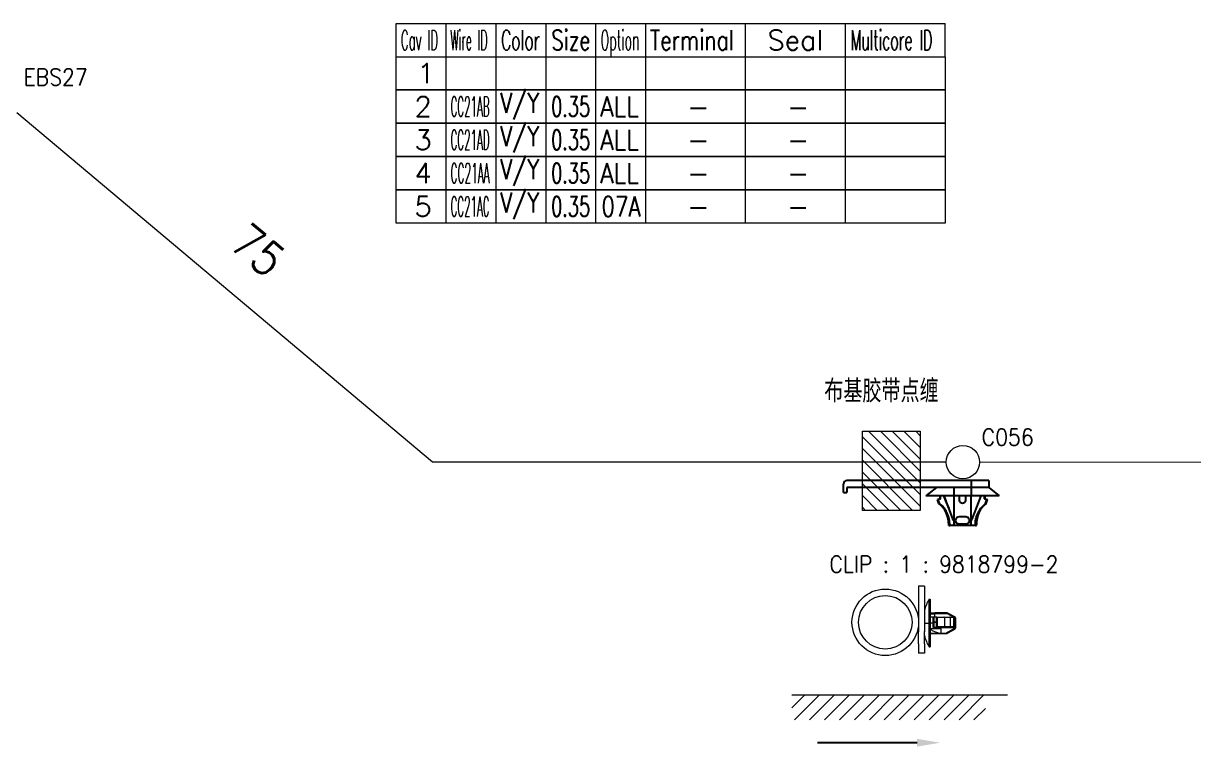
# Model space of a CAD drawing. Header units: inches. Extents: x 47316 to 59086, y 3141 to 11743.
# Drawn here: x 55044.3 to 55220.1, y 9634.2 to 9742.8 of the extents above; entities that cross this region are included whole.
import ezdxf

# ---------------------------------------------------------------- set-up
doc = ezdxf.new("R2010")
doc.units = ezdxf.units.IN
doc.header["$MEASUREMENT"] = 0
doc.styles.add('MtX_FangSong_GB2312', font='')
doc.styles.get("Standard").update_dxf_attribs({"font": ''})
doc.styles.get('MtX_FangSong_GB2312').set_extended_font_data('FangSong_GB2312')
doc.styles.get('Standard').set_extended_font_data('SimSun')
doc.linetypes.add('_VH_FELT_TAPE', pattern='A,0.4,-0.7,["FELT",Standard,S=0.3,R=0,X=-0.5,Y=-0.15],-0.7', length=1.8)

msp = doc.modelspace()

# ---------------------------------------------------------------- linework, layer by layer
at = {"color": 0, "linetype": 'Continuous', "lineweight": 15}
for p, q in [((55100.29, 9742.83), (55182.79, 9742.83)), ((55100.29, 9737.83), (55100.29, 9742.83)), ((55100.29, 9737.83), (55182.79, 9737.83))]:
    msp.add_line(p, q, dxfattribs=at)
at = {"color": 7, "linetype": 'Continuous', "lineweight": 15}
for p, q in [((55107.79, 9737.83), (55107.79, 9742.83)), ((55115.29, 9737.83), (55115.29, 9742.83)), ((55122.79, 9737.83), (55122.79, 9742.83)), ((55130.29, 9737.83), (55130.29, 9742.83)), ((55137.79, 9737.83), (55137.79, 9742.83)), ((55152.79, 9737.83), (55152.79, 9742.83)), ((55167.79, 9737.83), (55167.79, 9742.83)), ((55182.79, 9737.83), (55182.79, 9742.83))]:
    msp.add_line(p, q, dxfattribs=at)
at = {"color": 102, "linetype": 'Continuous', "lineweight": 15}
for p, q in [((55107.79, 9732.83), (55107.79, 9737.83)), ((55115.29, 9732.83), (55115.29, 9737.83)), ((55122.79, 9732.83), (55122.79, 9737.83)), ((55130.29, 9732.83), (55130.29, 9737.83)), ((55137.79, 9732.83), (55137.79, 9737.83)), ((55152.79, 9732.83), (55152.79, 9737.83)), ((55167.79, 9732.83), (55167.79, 9737.83)), ((55107.79, 9727.83), (55107.79, 9732.83)), ((55115.29, 9727.83), (55115.29, 9732.83)), ((55122.79, 9727.83), (55122.79, 9732.83)), ((55130.29, 9727.83), (55130.29, 9732.83)), ((55137.79, 9727.83), (55137.79, 9732.83)), ((55152.79, 9727.83), (55152.79, 9732.83)), ((55167.79, 9727.83), (55167.79, 9732.83)), ((55107.79, 9722.83), (55107.79, 9727.83)), ((55115.29, 9722.83), (55115.29, 9727.83)), ((55122.79, 9722.83), (55122.79, 9727.83)), ((55130.29, 9722.83), (55130.29, 9727.83)), ((55137.79, 9722.83), (55137.79, 9727.83)), ((55152.79, 9722.83), (55152.79, 9727.83)), ((55167.79, 9722.83), (55167.79, 9727.83)), ((55107.79, 9717.83), (55107.79, 9722.83)), ((55115.29, 9717.83), (55115.29, 9722.83)), ((55122.79, 9717.83), (55122.79, 9722.83)), ((55130.29, 9717.83), (55130.29, 9722.83)), ((55137.79, 9717.83), (55137.79, 9722.83)), ((55152.79, 9717.83), (55152.79, 9722.83)), ((55167.79, 9717.83), (55167.79, 9722.83)), ((55107.79, 9712.83), (55107.79, 9717.83)), ((55115.29, 9712.83), (55115.29, 9717.83)), ((55122.79, 9712.83), (55122.79, 9717.83)), ((55130.29, 9712.83), (55130.29, 9717.83)), ((55137.79, 9712.83), (55137.79, 9717.83)), ((55152.79, 9712.83), (55152.79, 9717.83)), ((55167.79, 9712.83), (55167.79, 9717.83))]:
    msp.add_line(p, q, dxfattribs=at)
at = {"color": 0, "lineweight": 15}
for p, q in [((55170.34, 9669.65), (55170.34, 9681.56)), ((55170.34, 9681.56), (55179.03, 9681.56)), ((55170.34, 9680.72), (55179.03, 9672.03)), ((55171.27, 9681.56), (55179.03, 9673.8)), ((55173.04, 9681.56), (55179.03, 9675.57)), ((55174.81, 9681.56), (55179.03, 9677.34)), ((55176.58, 9681.56), (55179.03, 9679.1)), ((55178.34, 9681.56), (55179.03, 9680.87)), ((55179.03, 9681.56), (55179.03, 9669.65)), ((55170.34, 9678.96), (55179.03, 9670.27)), ((55170.34, 9677.19), (55177.88, 9669.65)), ((55170.34, 9675.42), (55176.11, 9669.65)), ((55170.34, 9673.65), (55174.34, 9669.65)), ((55170.34, 9671.88), (55172.57, 9669.65)), ((55170.34, 9670.12), (55170.81, 9669.65)), ((55179.03, 9669.65), (55170.34, 9669.65)), ((55181.23, 9654.27), (55181.22, 9654.27)), ((55181.22, 9654.27), (55181.22, 9654.27)), ((55181.22, 9654.27), (55181.22, 9654.26)), ((55181.23, 9654.27), (55181.22, 9654.27)), ((55181.22, 9654.27), (55181.22, 9654.27)), ((55181.22, 9654.27), (55181.22, 9654.26)), ((55181.22, 9654.26), (55181.22, 9654.25)), ((55181.22, 9654.26), (55181.22, 9654.25)), ((55181.22, 9654.25), (55181.22, 9654.23)), ((55181.22, 9654.25), (55181.22, 9654.23)), ((55184.01, 9653.62), (55184, 9653.62)), ((55184.02, 9653.61), (55184.01, 9653.62)), ((55184.04, 9653.59), (55184.02, 9653.61)), ((55181.53, 9652.06), (55181.51, 9652.05)), ((55181.52, 9652.05), (55181.51, 9652.05)), ((55181.53, 9652.06), (55181.52, 9652.05)), ((55181.54, 9652.08), (55181.53, 9652.06)), ((55181.54, 9652.08), (55181.53, 9652.06)), ((55182.61, 9652.06), (55182.6, 9652.05)), ((55182.61, 9652.06), (55182.6, 9652.05)), ((55182.6, 9652.05), (55182.6, 9652.05)), ((55182.6, 9652.05), (55182.6, 9652.05)), ((55182.63, 9652.07), (55182.61, 9652.06)), ((55182.63, 9652.07), (55182.61, 9652.06)), ((55183.51, 9652.06), (55183.5, 9652.05)), ((55183.5, 9652.05), (55183.5, 9652.05)), ((55183.51, 9652.05), (55183.5, 9652.05)), ((55183.52, 9652.08), (55183.51, 9652.06)), ((55183.52, 9652.07), (55183.51, 9652.06)), ((55183.51, 9652.06), (55183.51, 9652.05)), ((55184.01, 9652.05), (55184.02, 9652.05)), ((55184.02, 9652.05), (55184.04, 9652.07)), ((55184.06, 9653.55), (55184.04, 9653.59)), ((55184.04, 9652.07), (55184.05, 9652.09)), ((55184.05, 9652.09), (55184.07, 9652.14)), ((55184.06, 9653.55), (55184.08, 9653.06)), ((55184.06, 9653.55), (55184.21, 9653.53)), ((55184.06, 9653.55), (55184.25, 9653.52)), ((55184.06, 9653.55), (55184.08, 9653.07)), ((55184.08, 9653.15), (55184.06, 9653.55)), ((55184.07, 9652.14), (55184.08, 9652.64)), ((55184.08, 9652.57), (55184.07, 9652.14)), ((55184.08, 9652.57), (55184.07, 9652.14)), ((55184.26, 9652.16), (55184.07, 9652.14)), ((55184.12, 9652.14), (55184.07, 9652.14)), ((55184.08, 9652.64), (55184.08, 9653.15)), ((55184.08, 9653.07), (55184.08, 9652.57)), ((55184.08, 9653.06), (55184.08, 9652.57)), ((55184.26, 9653.52), (55184.1, 9653.54)), ((55184.27, 9652.16), (55184.12, 9652.14)), ((55184.21, 9653.53), (55184.26, 9653.52)), ((55184.25, 9653.52), (55184.29, 9653.5)), ((55184.26, 9653.52), (55184.29, 9653.5)), ((55184.29, 9653.5), (55184.26, 9653.52)), ((55184.29, 9652.17), (55184.26, 9652.16)), ((55184.29, 9652.17), (55184.27, 9652.16)), ((55184.29, 9653.5), (55184.3, 9653.5)), ((55184.29, 9653.5), (55184.3, 9653.49)), ((55184.3, 9652.18), (55184.29, 9652.17)), ((55184.3, 9652.18), (55184.29, 9652.17)), ((55184.3, 9653.5), (55184.3, 9653.48)), ((55184.3, 9653.49), (55184.3, 9653.48)), ((55184.3, 9652.18), (55184.3, 9652.18)), ((55184.3, 9652.18), (55184.3, 9652.18)), ((55184.3, 9652.18), (55184.3, 9652.18)), ((55184.3, 9652.18), (55184.3, 9652.18)), ((55181.15, 9651.46), (55181.6, 9651.29)), ((55181.15, 9651.46), (55181.46, 9651.34)), ((55181.46, 9651.34), (55181.77, 9651.25)), ((55181.6, 9651.29), (55182.11, 9651.18)), ((55181.77, 9651.25), (55182.11, 9651.18)), ((55178.77, 9649.59), (55178.77, 9648.19)), ((55179.66, 9649.59), (55179.66, 9648.19)), ((55159.75, 9640.01, 0), (55161.66, 9641.92, 0)), ((55159.75, 9641.92, 0), (55192.12, 9641.92, 0)), ((55160.15, 9638.17, 0), (55163.91, 9641.92, 0)), ((55162.4, 9638.17, 0), (55166.15, 9641.92, 0)), ((55164.64, 9638.17, 0), (55168.4, 9641.92, 0)), ((55166.89, 9638.17, 0), (55170.64, 9641.92, 0)), ((55169.13, 9638.17, 0), (55172.89, 9641.92, 0)), ((55171.38, 9638.17, 0), (55175.13, 9641.92, 0)), ((55173.62, 9638.17, 0), (55177.38, 9641.92, 0)), ((55175.87, 9638.17, 0), (55179.62, 9641.92, 0)), ((55178.11, 9638.17, 0), (55181.87, 9641.92, 0)), ((55180.36, 9638.17, 0), (55184.11, 9641.92, 0)), ((55182.6, 9638.17, 0), (55186.36, 9641.92, 0)), ((55184.85, 9638.17, 0), (55188.6, 9641.92, 0)), ((55187.1, 9638.17, 0), (55188.84, 9639.91, 0))]:
    msp.add_line(p, q, dxfattribs=at)
at = {"color": 0, "linetype": '_VH_FELT_TAPE', "lineweight": 15, "ltscale": 5}
msp.add_line((55187.94, 9676.92), (55307.22, 9677.1), dxfattribs=at)
at = {"color": 0, "lineweight": -3, "ltscale": 0.0625}
msp.add_line((55167.49, 9672.32), (55167.49, 9673.62), dxfattribs=at)
at = {"color": 0, "lineweight": -3}
for p, q in [((55186.71, 9674.13), (55168.01, 9674.14)), ((55184.05, 9673.09), (55168.01, 9673.1)), ((55183.3, 9669.98), (55182.58, 9671.85)), ((55187.52, 9670.13), (55188.18, 9671.84)), ((55182.3, 9670.36), (55181.93, 9670.7)), ((55182.63, 9669.97), (55182.3, 9670.36)), ((55182.9, 9669.55), (55182.63, 9669.97)), ((55183.14, 9669.08), (55182.9, 9669.55)), ((55184.03, 9668.15), (55183.3, 9669.98)), ((55186.81, 9668.34), (55187.52, 9670.13)), ((55187.62, 9669.08), (55187.86, 9669.55)), ((55187.86, 9669.55), (55188.13, 9669.97)), ((55188.13, 9669.97), (55188.46, 9670.35)), ((55188.46, 9670.35), (55188.83, 9670.7)), ((55183.31, 9668.58), (55183.14, 9669.08)), ((55183.41, 9668.07), (55183.31, 9668.58)), ((55183.45, 9667.54), (55183.41, 9668.07)), ((55187.31, 9667.54), (55187.34, 9668.07)), ((55187.34, 9668.07), (55187.45, 9668.58)), ((55187.45, 9668.58), (55187.62, 9669.08))]:
    msp.add_line(p, q, dxfattribs=at)
at = {"color": 0, "lineweight": -3, "ltscale": 0.0375}
msp.add_line((55168.01, 9673.1), (55168.01, 9672.32), dxfattribs=at)
at = {"color": 0, "lineweight": -3, "ltscale": 0.096047}
msp.add_line((55181.45, 9673.09), (55179.89, 9671.85), dxfattribs=at)
at = {"color": 0, "lineweight": -3, "ltscale": 0.127501}
for p, q in [((55186.71, 9673.09), (55184.05, 9673.09)), ((55186.71, 9671.84), (55184.05, 9671.85))]:
    msp.add_line(p, q, dxfattribs=at)
at = {"color": 0, "lineweight": -3, "ltscale": 0.06}
for p, q in [((55184.05, 9673.09), (55184.05, 9671.85)), ((55186.71, 9671.84), (55186.71, 9673.09))]:
    msp.add_line(p, q, dxfattribs=at)
at = {"color": 0, "lineweight": -3, "ltscale": 0.05}
for p, q in [((55186.71, 9673.09), (55186.71, 9674.13)), ((55189.31, 9674.13), (55189.31, 9673.09)), ((55185.9, 9668.67), (55184.86, 9668.67)), ((55184.86, 9667.63), (55185.9, 9667.63))]:
    msp.add_line(p, q, dxfattribs=at)
at = {"color": 0, "lineweight": -3, "ltscale": 0.125}
for p, q in [((55189.31, 9674.13), (55186.71, 9674.13)), ((55189.31, 9673.09), (55186.71, 9673.09)), ((55186.68, 9667.37), (55184.08, 9667.37))]:
    msp.add_line(p, q, dxfattribs=at)
at = {"color": 0, "lineweight": -3, "ltscale": 0.096049}
msp.add_line((55189.31, 9673.09), (55190.87, 9671.84), dxfattribs=at)
at = {"color": 0, "lineweight": -3, "ltscale": 0.025}
msp.add_line((55167.49, 9672.32), (55168.01, 9672.32), dxfattribs=at)
at = {"color": 0, "lineweight": -3, "ltscale": 0.2}
msp.add_line((55184.05, 9671.85), (55179.89, 9671.85), dxfattribs=at)
at = {"color": 0, "lineweight": -3, "ltscale": 0.0182}
msp.add_line((55182, 9671.38), (55181.64, 9671.27), dxfattribs=at)
at = {"color": 0, "lineweight": -3, "ltscale": 0.003951}
msp.add_line((55181.72, 9671.27), (55181.64, 9671.27), dxfattribs=at)
at = {"color": 0, "lineweight": -3, "ltscale": 0.029262}
for p, q in [((55181.84, 9670.7), (55181.64, 9671.27)), ((55188.92, 9670.7), (55189.12, 9671.27))]:
    msp.add_line(p, q, dxfattribs=at)
at = {"color": 0, "lineweight": -3, "ltscale": 0.018619}
for p, q in [((55182.09, 9671.38), (55181.72, 9671.27)), ((55188.67, 9671.38), (55189.04, 9671.27))]:
    msp.add_line(p, q, dxfattribs=at)
at = {"color": 0, "lineweight": -3, "ltscale": 0.029344}
for p, q in [((55181.93, 9670.7), (55181.72, 9671.27)), ((55188.83, 9670.7), (55189.04, 9671.27))]:
    msp.add_line(p, q, dxfattribs=at)
at = {"color": 0, "lineweight": -3, "ltscale": 0.022501}
for p, q in [((55182, 9671.38), (55182, 9671.85)), ((55182.09, 9671.38), (55182.09, 9671.85)), ((55188.67, 9671.38), (55188.67, 9671.84)), ((55188.76, 9671.38), (55188.76, 9671.84))]:
    msp.add_line(p, q, dxfattribs=at)
at = {"color": 0, "lineweight": -3, "ltscale": 0.004385}
for p, q in [((55182, 9671.38), (55182.09, 9671.38)), ((55188.76, 9671.38), (55188.67, 9671.38))]:
    msp.add_line(p, q, dxfattribs=at)
at = {"color": 0, "lineweight": -3, "ltscale": 0.193349}
for p, q in [((55184.08, 9671.85), (55184.08, 9667.82)), ((55186.68, 9667.82), (55186.68, 9671.84))]:
    msp.add_line(p, q, dxfattribs=at)
at = {"color": 0, "lineweight": -3, "ltscale": 0.0275}
for p, q in [((55184.86, 9671.85), (55184.86, 9671.27)), ((55185.9, 9671.27), (55185.9, 9671.84))]:
    msp.add_line(p, q, dxfattribs=at)
at = {"color": 0, "lineweight": -3, "ltscale": 0.200002}
msp.add_line((55190.87, 9671.84), (55186.71, 9671.84), dxfattribs=at)
at = {"color": 0, "lineweight": -3, "ltscale": 0.018199}
msp.add_line((55188.76, 9671.38), (55189.12, 9671.27), dxfattribs=at)
at = {"color": 0, "lineweight": -3, "ltscale": 0.003949}
msp.add_line((55189.04, 9671.27), (55189.12, 9671.27), dxfattribs=at)
at = {"color": 0, "lineweight": -3, "ltscale": 0.004189}
for p, q in [((55181.84, 9670.7), (55181.93, 9670.7)), ((55188.83, 9670.7), (55188.92, 9670.7))]:
    msp.add_line(p, q, dxfattribs=at)
at = {"color": 0, "lineweight": -3, "ltscale": 0.018167}
for p, q in [((55184.46, 9667.82), (55184.08, 9667.82)), ((55186.68, 9667.82), (55186.3, 9667.82))]:
    msp.add_line(p, q, dxfattribs=at)
at = {"color": 0, "lineweight": -3, "ltscale": 0.021651}
for p, q in [((55184.08, 9667.82), (55184.08, 9667.37)), ((55186.68, 9667.37), (55186.68, 9667.82))]:
    msp.add_line(p, q, dxfattribs=at)
at = {"color": 0, "lineweight": -3, "ltscale": 0.00959}
msp.add_line((55186.73, 9668.15), (55186.81, 9668.34), dxfattribs=at)
at = {"color": 0, "lineweight": -3, "ltscale": 0.007297}
for p, q in [((55183.3, 9667.54), (55183.45, 9667.54)), ((55183.3, 9667.37), (55183.45, 9667.37)), ((55187.31, 9667.54), (55187.46, 9667.54)), ((55187.31, 9667.37), (55187.46, 9667.37))]:
    msp.add_line(p, q, dxfattribs=at)
at = {"color": 0, "lineweight": -3, "ltscale": 0.008013}
for p, q in [((55183.3, 9667.37), (55183.3, 9667.54)), ((55183.45, 9667.54), (55183.45, 9667.37)), ((55187.31, 9667.37), (55187.31, 9667.54)), ((55187.46, 9667.37), (55187.46, 9667.54))]:
    msp.add_line(p, q, dxfattribs=at)
at = {"color": 0, "lineweight": -3, "ltscale": 0.030203}
for p, q in [((55184.08, 9667.37), (55183.45, 9667.37)), ((55187.31, 9667.37), (55186.68, 9667.37))]:
    msp.add_line(p, q, dxfattribs=at)
at = {"color": 0, "lineweight": 15, "ltscale": 0.247501}
for p, q in [((55178.77, 9658.29), (55178.77, 9651.42)), ((55179.66, 9658.29), (55179.66, 9651.42))]:
    msp.add_line(p, q, dxfattribs=at)
at = {"color": 0, "lineweight": 15, "ltscale": 0.05}
for p, q in [((55179.66, 9658.29), (55178.77, 9658.29)), ((55179.66, 9648.19), (55178.77, 9648.19))]:
    msp.add_line(p, q, dxfattribs=at)
at = {"color": 0, "lineweight": 15, "ltscale": 0.2}
for p, q in [((55180.36, 9652.72), (55180.36, 9656.31)), ((55180.36, 9656.31), (55180.36, 9652.72)), ((55180.5, 9656.31), (55180.5, 9652.72)), ((55180.5, 9652.72), (55180.5, 9656.31)), ((55180.36, 9649.14), (55180.36, 9652.72)), ((55180.36, 9652.72), (55180.36, 9649.14)), ((55180.5, 9652.72), (55180.5, 9649.14)), ((55180.5, 9649.14), (55180.5, 9652.72))]:
    msp.add_line(p, q, dxfattribs=at)
at = {"color": 0, "lineweight": 15, "ltscale": 0.0075}
for p, q in [((55180.36, 9656.31), (55180.5, 9656.31)), ((55180.36, 9656.31), (55180.5, 9656.31)), ((55180.36, 9652.72), (55180.5, 9652.72)), ((55180.36, 9652.72), (55180.5, 9652.72)), ((55181.41, 9652.86), (55181.55, 9652.86)), ((55181.55, 9652.86), (55181.41, 9652.86))]:
    msp.add_line(p, q, dxfattribs=at)
at = {"color": 0, "lineweight": 15, "ltscale": 0.113394}
for p, q in [((55180.5, 9654.27), (55180.5, 9656.31)), ((55180.5, 9654.27), (55180.5, 9656.31)), ((55180.5, 9649.14), (55180.5, 9651.17)), ((55180.5, 9649.14), (55180.5, 9651.17))]:
    msp.add_line(p, q, dxfattribs=at)
at = {"color": 0, "lineweight": 15, "ltscale": 8.69751e-05}
for p, q in [((55179.66, 9654.47), (55179.67, 9654.47)), ((55179.66, 9654.47), (55179.67, 9654.47)), ((55179.66, 9650.98), (55179.67, 9650.98)), ((55179.66, 9650.98), (55179.67, 9650.98))]:
    msp.add_line(p, q, dxfattribs=at)
at = {"color": 0, "lineweight": 15, "ltscale": 0.00040615}
msp.add_line((55179.67, 9654.47), (55179.66, 9654.46), dxfattribs=at)
at = {"color": 0, "lineweight": 15, "ltscale": 0.040744}
msp.add_line((55180.5, 9654.27), (55181.23, 9654.27), dxfattribs=at)
msp.add_line((55180.5, 9654.27), (55181.23, 9654.27), dxfattribs=at)
at = {"color": 0, "lineweight": 15, "ltscale": 0.040001}
msp.add_line((55180.5, 9654.13), (55181.21, 9654.13), dxfattribs=at)
msp.add_line((55180.5, 9654.13), (55181.21, 9654.13), dxfattribs=at)
at = {"color": 0, "lineweight": 15, "ltscale": 0.027501}
for p, q in [((55180.99, 9653.62), (55180.5, 9653.62)), ((55180.99, 9653.62), (55180.5, 9653.62)), ((55180.99, 9652.72), (55180.5, 9652.72)), ((55180.99, 9652.72), (55180.5, 9652.72)), ((55180.99, 9652.72), (55180.5, 9652.72))]:
    msp.add_line(p, q, dxfattribs=at)
at = {"color": 0, "lineweight": 15, "ltscale": 0.023798}
msp.add_line((55180.99, 9653.19), (55180.99, 9653.62), dxfattribs=at)
at = {"color": 0, "lineweight": 15, "ltscale": 0.005}
for p, q in [((55181.08, 9653.62), (55180.99, 9653.62)), ((55181.08, 9653.62), (55180.99, 9653.62)), ((55180.99, 9652.86), (55181.08, 9652.86)), ((55181.08, 9652.05), (55180.99, 9652.05)), ((55181.08, 9652.05), (55180.99, 9652.05))]:
    msp.add_line(p, q, dxfattribs=at)
at = {"color": 0, "lineweight": 15, "ltscale": 0.023801}
msp.add_line((55180.99, 9653.62), (55180.99, 9653.19), dxfattribs=at)
at = {"color": 0, "lineweight": 15, "ltscale": 0.011307}
msp.add_line((55181.08, 9653.62), (55181.08, 9653.42), dxfattribs=at)
msp.add_line((55181.08, 9653.62), (55181.08, 9653.42), dxfattribs=at)
at = {"color": 0, "lineweight": 15, "ltscale": 0.01875}
for p, q in [((55181.41, 9653.62), (55181.08, 9653.62)), ((55181.41, 9653.62), (55181.08, 9653.62)), ((55181.08, 9652.86), (55181.41, 9652.86)), ((55181.41, 9652.86), (55181.08, 9652.86)), ((55181.41, 9652.05), (55181.08, 9652.05)), ((55181.41, 9652.05), (55181.08, 9652.05))]:
    msp.add_line(p, q, dxfattribs=at)
at = {"color": 0, "lineweight": 15, "ltscale": 0.028751}
msp.add_line((55181.21, 9653.62), (55181.21, 9654.13), dxfattribs=at)
msp.add_line((55181.21, 9653.62), (55181.21, 9654.13), dxfattribs=at)
at = {"color": 0, "lineweight": 15, "ltscale": 0.098712}
msp.add_line((55182.98, 9654.13), (55181.21, 9654.13), dxfattribs=at)
msp.add_line((55182.98, 9654.13), (55181.21, 9654.13), dxfattribs=at)
at = {"color": 0, "lineweight": 15, "ltscale": 0.097969}
msp.add_line((55182.98, 9654.27), (55181.23, 9654.27), dxfattribs=at)
msp.add_line((55182.98, 9654.27), (55181.23, 9654.27), dxfattribs=at)
at = {"color": 0, "lineweight": 15, "ltscale": 0.017319}
msp.add_line((55181.41, 9653.62), (55181.41, 9653.31), dxfattribs=at)
at = {"color": 0, "lineweight": 15, "ltscale": 0.005685}
msp.add_line((55181.52, 9653.62), (55181.41, 9653.62), dxfattribs=at)
msp.add_line((55181.52, 9653.62), (55181.41, 9653.62), dxfattribs=at)
at = {"color": 0, "lineweight": 15, "ltscale": 0.017303}
msp.add_line((55181.41, 9653.62), (55181.41, 9653.31), dxfattribs=at)
at = {"color": 0, "lineweight": 15, "ltscale": 0.060466}
msp.add_line((55181.52, 9653.62), (55182.6, 9653.62), dxfattribs=at)
msp.add_line((55181.52, 9653.62), (55182.6, 9653.62), dxfattribs=at)
at = {"color": 0, "lineweight": 15, "ltscale": 0.050314}
msp.add_line((55182.6, 9653.62), (55183.5, 9653.62), dxfattribs=at)
msp.add_line((55182.6, 9653.62), (55183.5, 9653.62), dxfattribs=at)
at = {"color": 0, "lineweight": 15, "ltscale": 0.007498}
for p, q in [((55182.98, 9654.27), (55182.98, 9654.13)), ((55182.98, 9654.13), (55182.98, 9654.27))]:
    msp.add_line(p, q, dxfattribs=at)
at = {"color": 0, "lineweight": 15, "ltscale": 0.007499}
for p, q in [((55183.13, 9654.1), (55183.19, 9654.21)), ((55183.19, 9654.21), (55183.13, 9654.1))]:
    msp.add_line(p, q, dxfattribs=at)
at = {"color": 0, "lineweight": 15, "ltscale": 0.056364}
msp.add_line((55184.02, 9653.62), (55183.13, 9654.1), dxfattribs=at)
msp.add_line((55184.02, 9653.62), (55183.13, 9654.1), dxfattribs=at)
at = {"color": 0, "lineweight": 15, "ltscale": 0.065845}
msp.add_line((55184.23, 9653.66), (55183.19, 9654.21), dxfattribs=at)
msp.add_line((55184.23, 9653.66), (55183.19, 9654.21), dxfattribs=at)
at = {"color": 0, "lineweight": 15, "ltscale": 0.000171985}
msp.add_line((55183.4, 9654.1), (55183.41, 9654.1), dxfattribs=at)
at = {"color": 0, "lineweight": 15, "ltscale": 0.000174698}
msp.add_line((55183.41, 9654.1), (55183.4, 9654.1), dxfattribs=at)
at = {"color": 0, "lineweight": 15, "ltscale": 0.027614}
msp.add_line((55183.5, 9653.62), (55184, 9653.62), dxfattribs=at)
msp.add_line((55183.5, 9653.62), (55184, 9653.62), dxfattribs=at)
at = {"color": 0, "lineweight": 15, "ltscale": 0.009669}
msp.add_line((55184.17, 9653.62), (55184, 9653.62), dxfattribs=at)
msp.add_line((55184.17, 9653.62), (55184, 9653.62), dxfattribs=at)
at = {"color": 0, "lineweight": 15, "ltscale": 0.008351}
msp.add_line((55184.02, 9653.62), (55184.17, 9653.62), dxfattribs=at)
at = {"color": 0, "lineweight": 15, "ltscale": 0.007944}
msp.add_line((55184.16, 9653.62), (55184.02, 9653.62), dxfattribs=at)
at = {"color": 0, "lineweight": 15, "ltscale": 0.03889}
msp.add_line((55179.66, 9652.72), (55180.36, 9652.72), dxfattribs=at)
msp.add_line((55179.66, 9652.72), (55180.36, 9652.72), dxfattribs=at)
at = {"color": 0, "lineweight": 15, "ltscale": 0.090001}
for p, q in [((55180.5, 9651.92), (55182.11, 9651.92)), ((55180.5, 9651.92), (55182.11, 9651.92)), ((55180.5, 9651.18), (55182.11, 9651.18)), ((55180.5, 9651.18), (55182.11, 9651.18)), ((55182.11, 9651.18), (55180.5, 9651.18))]:
    msp.add_line(p, q, dxfattribs=at)
at = {"color": 0, "lineweight": 15, "ltscale": 0.018457}
msp.add_line((55180.99, 9652.86), (55180.99, 9653.19), dxfattribs=at)
at = {"color": 0, "lineweight": 15, "ltscale": 0.018454}
msp.add_line((55180.99, 9653.19), (55180.99, 9652.86), dxfattribs=at)
at = {"color": 0, "lineweight": 15, "ltscale": 0.007745}
for p, q in [((55180.99, 9652.86), (55180.99, 9652.72)), ((55180.99, 9652.72), (55180.99, 9652.86))]:
    msp.add_line(p, q, dxfattribs=at)
at = {"color": 0, "lineweight": 15, "ltscale": 0.004993}
msp.add_line((55181.08, 9652.86), (55180.99, 9652.86), dxfattribs=at)
at = {"color": 0, "lineweight": 15, "ltscale": 0.01922}
msp.add_line((55180.99, 9652.38), (55180.99, 9652.72), dxfattribs=at)
msp.add_line((55180.99, 9652.38), (55180.99, 9652.72), dxfattribs=at)
at = {"color": 0, "lineweight": 15, "ltscale": 0.037234}
msp.add_line((55180.99, 9652.06), (55180.99, 9652.72), dxfattribs=at)
at = {"color": 0, "lineweight": 15, "ltscale": 0.01828}
msp.add_line((55180.99, 9652.05), (55180.99, 9652.38), dxfattribs=at)
msp.add_line((55180.99, 9652.05), (55180.99, 9652.38), dxfattribs=at)
at = {"color": 0, "lineweight": 15, "ltscale": 0.109999}
msp.add_line((55180.99, 9652.05), (55182.96, 9652.05), dxfattribs=at)
at = {"color": 0, "lineweight": 15, "ltscale": 0.012177}
msp.add_line((55181.08, 9653.42), (55181.08, 9653.2), dxfattribs=at)
msp.add_line((55181.08, 9653.42), (55181.08, 9653.2), dxfattribs=at)
at = {"color": 0, "lineweight": 15, "ltscale": 0.018771}
msp.add_line((55181.08, 9653.2), (55181.08, 9652.86), dxfattribs=at)
msp.add_line((55181.08, 9653.2), (55181.08, 9652.86), dxfattribs=at)
at = {"color": 0, "lineweight": 15, "ltscale": 0.007083}
msp.add_line((55181.08, 9652.86), (55181.08, 9652.73), dxfattribs=at)
msp.add_line((55181.08, 9652.86), (55181.08, 9652.73), dxfattribs=at)
at = {"color": 0, "lineweight": 15, "ltscale": 0.038162}
msp.add_line((55181.08, 9652.73), (55181.08, 9652.05), dxfattribs=at)
msp.add_line((55181.08, 9652.73), (55181.08, 9652.05), dxfattribs=at)
at = {"color": 0, "lineweight": 15, "ltscale": 0.007501}
for p, q in [((55181.21, 9651.92), (55181.21, 9652.05)), ((55181.21, 9651.92), (55181.21, 9652.05)), ((55180.36, 9649.14), (55180.5, 9649.14)), ((55180.36, 9649.14), (55180.5, 9649.14)), ((55180.36, 9649.14), (55180.5, 9649.14))]:
    msp.add_line(p, q, dxfattribs=at)
at = {"color": 0, "lineweight": 15, "ltscale": 0.00932}
msp.add_line((55181.41, 9653.31), (55181.41, 9653.14), dxfattribs=at)
at = {"color": 0, "lineweight": 15, "ltscale": 0.009329}
msp.add_line((55181.41, 9653.31), (55181.41, 9653.14), dxfattribs=at)
at = {"color": 0, "lineweight": 15, "ltscale": 0.015616}
msp.add_line((55181.41, 9653.14), (55181.41, 9652.86), dxfattribs=at)
at = {"color": 0, "lineweight": 15, "ltscale": 0.015622}
msp.add_line((55181.41, 9653.14), (55181.41, 9652.86), dxfattribs=at)
at = {"color": 0, "lineweight": 15, "ltscale": 0.020178}
msp.add_line((55181.41, 9652.86), (55181.41, 9652.5), dxfattribs=at)
at = {"color": 0, "lineweight": 15, "ltscale": 0.020172}
msp.add_line((55181.41, 9652.86), (55181.41, 9652.5), dxfattribs=at)
at = {"color": 0, "lineweight": 15, "ltscale": 0.012817}
msp.add_line((55181.41, 9652.5), (55181.41, 9652.27), dxfattribs=at)
at = {"color": 0, "lineweight": 15, "ltscale": 0.012814}
msp.add_line((55181.41, 9652.5), (55181.41, 9652.27), dxfattribs=at)
at = {"color": 0, "lineweight": 15, "ltscale": 0.01225}
msp.add_line((55181.41, 9652.27), (55181.41, 9652.05), dxfattribs=at)
at = {"color": 0, "lineweight": 15, "ltscale": 0.012259}
msp.add_line((55181.41, 9652.27), (55181.41, 9652.05), dxfattribs=at)
at = {"color": 0, "lineweight": 15, "ltscale": 0.005363}
msp.add_line((55181.51, 9652.05), (55181.41, 9652.05), dxfattribs=at)
msp.add_line((55181.51, 9652.05), (55181.41, 9652.05), dxfattribs=at)
at = {"color": 0, "lineweight": 15, "ltscale": 0.060588}
msp.add_line((55181.51, 9652.05), (55182.6, 9652.05), dxfattribs=at)
msp.add_line((55181.51, 9652.05), (55182.6, 9652.05), dxfattribs=at)
at = {"color": 0, "lineweight": 15, "ltscale": 0.06125}
for p, q in [((55182.65, 9653.54), (55181.55, 9653.54)), ((55182.65, 9653.54), (55181.55, 9653.54)), ((55182.65, 9652.14), (55181.55, 9652.14)), ((55182.65, 9652.14), (55181.55, 9652.14))]:
    msp.add_line(p, q, dxfattribs=at)
at = {"color": 0, "lineweight": 15, "ltscale": 0.03811}
msp.add_line((55181.55, 9653.54), (55181.55, 9652.86), dxfattribs=at)
msp.add_line((55181.55, 9653.54), (55181.55, 9652.86), dxfattribs=at)
at = {"color": 0, "lineweight": 15, "ltscale": 0.010333}
msp.add_line((55181.55, 9652.86), (55181.55, 9652.68), dxfattribs=at)
at = {"color": 0, "lineweight": 15, "ltscale": 0.01033}
msp.add_line((55181.55, 9652.86), (55181.55, 9652.68), dxfattribs=at)
at = {"color": 0, "lineweight": 15, "ltscale": 0.010123}
msp.add_line((55181.55, 9652.68), (55181.55, 9652.49), dxfattribs=at)
at = {"color": 0, "lineweight": 15, "ltscale": 0.01012}
msp.add_line((55181.55, 9652.68), (55181.55, 9652.49), dxfattribs=at)
at = {"color": 0, "lineweight": 15, "ltscale": 0.019601}
msp.add_line((55181.55, 9652.49), (55181.55, 9652.14), dxfattribs=at)
msp.add_line((55181.55, 9652.49), (55181.55, 9652.14), dxfattribs=at)
at = {"color": 0, "lineweight": 15, "ltscale": 0.041251}
msp.add_line((55182.11, 9651.92), (55182.11, 9651.18), dxfattribs=at)
msp.add_line((55182.11, 9651.92), (55182.11, 9651.18), dxfattribs=at)
at = {"color": 0, "lineweight": 15, "ltscale": 0.05033}
msp.add_line((55182.6, 9652.05), (55183.5, 9652.05), dxfattribs=at)
msp.add_line((55182.6, 9652.05), (55183.5, 9652.05), dxfattribs=at)
at = {"color": 0, "lineweight": 15, "ltscale": 0.000202293}
for p in [(55182.62, 9653.6), (55182.63, 9653.6)]:
    msp.add_line(p, (55182.63, 9653.6), dxfattribs=at)
at = {"color": 0, "lineweight": 15, "ltscale": 0.000161253}
msp.add_line((55182.63, 9652.08), (55182.63, 9652.07), dxfattribs=at)
at = {"color": 0, "lineweight": 15, "ltscale": 0.000162009}
msp.add_line((55182.63, 9652.08), (55182.63, 9652.07), dxfattribs=at)
at = {"color": 0, "lineweight": 15, "ltscale": 0.050026}
msp.add_line((55183.54, 9653.55), (55182.64, 9653.55), dxfattribs=at)
msp.add_line((55183.54, 9653.55), (55182.64, 9653.55), dxfattribs=at)
at = {"color": 0, "lineweight": 15, "ltscale": 0.050014}
msp.add_line((55183.54, 9652.14), (55182.64, 9652.14), dxfattribs=at)
msp.add_line((55183.54, 9652.14), (55182.64, 9652.14), dxfattribs=at)
at = {"color": 0, "lineweight": 15, "ltscale": 0.078168}
msp.add_line((55182.65, 9653.54), (55182.65, 9652.14), dxfattribs=at)
msp.add_line((55182.65, 9653.54), (55182.65, 9652.14), dxfattribs=at)
at = {"color": 0, "lineweight": 15, "ltscale": 0.095203}
msp.add_line((55184.3, 9652.03), (55182.82, 9651.18), dxfattribs=at)
msp.add_line((55184.3, 9652.03), (55182.82, 9651.18), dxfattribs=at)
at = {"color": 0, "lineweight": 15, "ltscale": 0.015001}
msp.add_line((55182.96, 9652.05), (55183.23, 9652.05), dxfattribs=at)
at = {"color": 0, "lineweight": 15, "ltscale": 0.017497}
msp.add_line((55183.54, 9652.05), (55183.23, 9652.05), dxfattribs=at)
at = {"color": 0, "lineweight": 15, "ltscale": 0.052499}
msp.add_line((55183.23, 9652.05), (55184.17, 9652.05), dxfattribs=at)
at = {"color": 0, "lineweight": 15, "ltscale": 0.028358}
msp.add_line((55183.5, 9652.05), (55184.01, 9652.05), dxfattribs=at)
msp.add_line((55183.5, 9652.05), (55184.01, 9652.05), dxfattribs=at)
at = {"color": 0, "lineweight": 15, "ltscale": 0.07847}
msp.add_line((55183.54, 9653.55), (55183.54, 9652.14), dxfattribs=at)
at = {"color": 0, "lineweight": 15, "ltscale": 0.028685}
msp.add_line((55184.06, 9653.55), (55183.54, 9653.55), dxfattribs=at)
msp.add_line((55184.06, 9653.55), (55183.54, 9653.55), dxfattribs=at)
at = {"color": 0, "lineweight": 15, "ltscale": 0.078467}
msp.add_line((55183.54, 9653.55), (55183.54, 9652.14), dxfattribs=at)
at = {"color": 0, "lineweight": 15, "ltscale": 0.029486}
msp.add_line((55184.07, 9652.14), (55183.54, 9652.14), dxfattribs=at)
msp.add_line((55184.07, 9652.14), (55183.54, 9652.14), dxfattribs=at)
at = {"color": 0, "lineweight": 15, "ltscale": 0.000596539}
msp.add_line((55183.54, 9652.12), (55183.54, 9652.14), dxfattribs=at)
at = {"color": 0, "lineweight": 15, "ltscale": 0.003899}
msp.add_line((55184.01, 9652.05), (55184.08, 9652.05), dxfattribs=at)
at = {"color": 0, "lineweight": 15, "ltscale": 0.003908}
msp.add_line((55184.01, 9652.05), (55184.08, 9652.05), dxfattribs=at)
at = {"color": 0, "lineweight": 15, "ltscale": 0.002964}
msp.add_line((55184.07, 9652.14), (55184.12, 9652.14), dxfattribs=at)
at = {"color": 0, "lineweight": 15, "ltscale": 0.002888}
msp.add_line((55184.08, 9652.05), (55184.13, 9652.05), dxfattribs=at)
at = {"color": 0, "lineweight": 15, "ltscale": 0.002879}
msp.add_line((55184.08, 9652.05), (55184.13, 9652.05), dxfattribs=at)
at = {"color": 0, "lineweight": 15, "ltscale": 0.001749}
msp.add_line((55184.13, 9652.05), (55184.16, 9652.05), dxfattribs=at)
at = {"color": 0, "lineweight": 15, "ltscale": 0.001756}
msp.add_line((55184.13, 9652.05), (55184.16, 9652.05), dxfattribs=at)
at = {"color": 0, "lineweight": 15, "ltscale": 0.00057373}
msp.add_line((55184.16, 9652.05), (55184.17, 9652.05), dxfattribs=at)
at = {"color": 0, "lineweight": 15, "ltscale": 0.000566101}
msp.add_line((55184.16, 9652.05), (55184.17, 9652.05), dxfattribs=at)
at = {"color": 0, "lineweight": 15, "ltscale": 0.002861}
msp.add_line((55184.19, 9652.15), (55184.24, 9652.16), dxfattribs=at)
at = {"color": 0, "lineweight": 15, "ltscale": 0.000149668}
msp.add_line((55184.29, 9653.54), (55184.29, 9653.54), dxfattribs=at)
at = {"color": 0, "lineweight": 15, "ltscale": 0.003015}
msp.add_line((55184.3, 9653.48), (55184.3, 9653.54), dxfattribs=at)
at = {"color": 0, "lineweight": 15, "ltscale": 0.001061}
msp.add_line((55184.3, 9653.5), (55184.3, 9653.49), dxfattribs=at)
at = {"color": 0, "lineweight": 15, "ltscale": 0.072504}
for p, q in [((55184.3, 9653.48), (55184.3, 9652.18)), ((55184.3, 9652.18), (55184.3, 9653.48))]:
    msp.add_line(p, q, dxfattribs=at)
at = {"color": 0, "lineweight": 15, "ltscale": 0.072501}
msp.add_line((55184.3, 9652.18), (55184.3, 9653.48), dxfattribs=at)
at = {"color": 0, "lineweight": 15, "ltscale": 0.00885}
for p, q in [((55184.3, 9652.18), (55184.3, 9652.03)), ((55184.3, 9652.18), (55184.3, 9652.03)), ((55184.3, 9652.03), (55184.3, 9652.18))]:
    msp.add_line(p, q, dxfattribs=at)
at = {"color": 0, "lineweight": 15, "ltscale": 0.004306}
for p, q in [((55184.3, 9651.95), (55184.3, 9652.03)), ((55184.3, 9651.95), (55184.3, 9652.03)), ((55184.3, 9652.03), (55184.3, 9651.95))]:
    msp.add_line(p, q, dxfattribs=at)
at = {"color": 0, "lineweight": 15, "ltscale": 0.102502}
msp.add_line((55178.77, 9649.59), (55178.77, 9651.42), dxfattribs=at)
at = {"color": 0, "lineweight": 15, "ltscale": 0.103934}
msp.add_line((55179.66, 9649.59), (55179.66, 9651.45), dxfattribs=at)
at = {"color": 0, "lineweight": 15, "ltscale": 0.000409132}
msp.add_line((55179.66, 9650.98), (55179.67, 9650.98), dxfattribs=at)
at = {"color": 0, "lineweight": 15, "ltscale": 0.030113}
msp.add_line((55181.03, 9651.18), (55180.49, 9651.18), dxfattribs=at)
at = {"color": 0, "lineweight": 15, "ltscale": 0.029999}
msp.add_line((55180.5, 9651.18), (55181.03, 9651.18), dxfattribs=at)
at = {"color": 0, "lineweight": 15, "ltscale": 0.0875}
for p, q in [((55182.6, 9651.18), (55181.03, 9651.18)), ((55181.03, 9651.18), (55182.6, 9651.18))]:
    msp.add_line(p, q, dxfattribs=at)
at = {"color": 0, "lineweight": 15, "ltscale": 0.039935}
for p, q in [((55182.11, 9651.18), (55182.82, 9651.18)), ((55182.11, 9651.18), (55182.82, 9651.18)), ((55182.82, 9651.18), (55182.11, 9651.18))]:
    msp.add_line(p, q, dxfattribs=at)
at = {"color": 0, "lineweight": 15, "ltscale": 0.020822}
for p, q in [((55182.6, 9651.18), (55182.97, 9651.18)), ((55182.97, 9651.18), (55182.6, 9651.18))]:
    msp.add_line(p, q, dxfattribs=at)
at = {"color": 0, "lineweight": 15, "ltscale": 0.008398}
for p, q in [((55182.97, 9651.18), (55182.82, 9651.18)), ((55182.82, 9651.18), (55182.97, 9651.18)), ((55182.97, 9651.18), (55182.82, 9651.18))]:
    msp.add_line(p, q, dxfattribs=at)
at = {"color": 0, "lineweight": 15, "ltscale": 0.000482216}
msp.add_line((55182.97, 9651.18), (55182.98, 9651.18), dxfattribs=at)
at = {"color": 0, "lineweight": 15, "ltscale": 0.000543247}
msp.add_line((55182.98, 9651.18), (55182.97, 9651.18), dxfattribs=at)
at = {"color": 0, "lineweight": 15, "ltscale": 0.002077}
msp.add_line((55182.98, 9651.18), (55183.02, 9651.18), dxfattribs=at)
at = {"color": 0, "lineweight": 15, "ltscale": 0.066824}
for p, q in [((55184.24, 9651.83), (55183.2, 9651.24)), ((55184.24, 9651.83), (55183.2, 9651.24)), ((55183.2, 9651.24), (55184.24, 9651.83))]:
    msp.add_line(p, q, dxfattribs=at)
at = {"color": 0, "lineweight": 15, "ltscale": 0.000176218}
msp.add_line((55183.41, 9651.36), (55183.4, 9651.36), dxfattribs=at)
msp.add_line((55178.55, 9634.74), (55163.61, 9634.74))
at = {"color": 0, "linetype": 'Continuous', "lineweight": 15}
for points in [[(55100.29, 9732.83), (55100.29, 9737.83), (55182.79, 9737.83), (55182.79, 9732.83)], [(55100.29, 9727.83), (55100.29, 9732.83), (55182.79, 9732.83), (55182.79, 9727.83)], [(55100.29, 9722.83), (55100.29, 9727.83), (55182.79, 9727.83), (55182.79, 9722.83)], [(55100.29, 9717.83), (55100.29, 9722.83), (55182.79, 9722.83), (55182.79, 9717.83)], [(55100.29, 9712.83), (55100.29, 9717.83), (55182.79, 9717.83), (55182.79, 9712.83)]]:
    msp.add_lwpolyline(points, close=True, dxfattribs=at)
at = {"color": 0, "linetype": '_VH_FELT_TAPE', "lineweight": 15, "ltscale": 5}
msp.add_lwpolyline([(55182.94, 9676.91), (55105.74, 9676.91), (55043.27, 9729.41)], dxfattribs=at)
at = {"color": 0, "linetype": 'Continuous', "lineweight": 15}
msp.add_circle((55185.44, 9676.91), 2.5, dxfattribs=at)
at = {"color": 0, "lineweight": 15}
for radius in [5, 4.02]:
    msp.add_circle((55173.77, 9652.84), radius, dxfattribs=at)
for centre, radius, start, end in [((55185.33, 9653.28), 5.82, 148.6425, 166.8104), ((55185.35, 9653.27), 5.84, 148.6765, 166.7886), ((55182.23, 9654.14), 1.02, 175.0501, 180.4004), ((55182.26, 9654.14), 1.05, 175.1274, 180.3195), ((55181.51, 9653.59), 0.0273, 13.7002, 84.0478), ((55181.51, 9653.59), 0.0271, 14.1374, 84.3673), ((55182.59, 9653.58), 0.0343, 29.0129, 83.1544), ((55182.59, 9653.59), 0.0335, 28.1987, 82.896), ((55182.98, 9653.82), 0.45, 61.8302, 89.9324), ((55182.98, 9653.82), 0.448, 61.7626, 90), ((55182.98, 9653.82), 0.314, 61.7626, 90), ((55182.98, 9653.82), 0.315, 61.8302, 89.9324), ((55182.98, 9653.82), 0.445, 61.7532, 75.9745), ((55183.5, 9653.59), 0.0298, 23.5646, 80.5675), ((55183.49, 9653.59), 0.032, 21.7765, 79.7073), ((55183.99, 9653.58), 0.0367, 59.328, 89.018), ((55184.16, 9653.48), 0.139, 1.9414, 92.1847), ((55184.16, 9653.48), 0.14, 2.2827, 87.7173), ((55184.17, 9653.48), 0.134, 0, 90), ((55184.17, 9653.49), 0.133, 67.5036, 90.2261), ((55184.17, 9653.49), 0.133, 67.424, 90.2201), ((55184.16, 9653.48), 0.141, 67.4943, 77.7845), ((55184.17, 9653.49), 0.128, 67.8735, 78.3263), ((55184.17, 9653.48), 0.135, 44.5647, 67.375), ((55184.17, 9653.48), 0.135, 44.5274, 67.2966), ((55184.17, 9653.54), 0.136, 31.0253, 61.5984), ((55184.17, 9653.54), 0.134, 30.8813, 61.7626), ((55184.17, 9653.54), 0.136, 31.0314, 61.5869), ((55184.17, 9653.54), 0.134, 16.6712, 30.8428), ((55184.17, 9653.54), 0.134, 16.7615, 30.8813), ((55184.17, 9653.54), 0.134, 16.6719, 30.8389), ((55182.74, 9654.44), 3.4, 228.8378, 233.9444), ((55181.89, 9653.42), 2.08, 227.8535, 236.1513), ((55181.41, 9653.55), 0.14, 357.2384, 19.7054), ((55181.4, 9653.55), 0.153, 358.3268, 19.0288), ((55181.36, 9652.14), 0.185, 341.0067, 2.2544), ((55181.37, 9652.14), 0.182, 341.0053, 2.4917), ((55182.5, 9653.52), 0.147, 11.8705, 30.3367), ((55182.5, 9653.52), 0.15, 12.6764, 30.7477), ((55182.46, 9652.16), 0.19, 333.7674, 352.4899), ((55182.46, 9652.16), 0.188, 333.6694, 352.5981), ((55183.39, 9653.53), 0.154, 10.7687, 29.4274), ((55183.34, 9652.16), 0.204, 335.1817, 353.2252), ((55183.39, 9653.53), 0.156, 10.3281, 27.8286), ((55183.34, 9652.16), 0.202, 336.3427, 353.9445), ((55184.06, 9652.74), 0.801, 75.5459, 86.6737), ((55184.16, 9652.19), 0.14, 272.095, 357.9038), ((55184.16, 9652.19), 0.14, 272.2827, 357.7173), ((55184.16, 9652.19), 0.14, 272.2827, 357.7173), ((55184.17, 9652.18), 0.134, 270, 0), ((55184.17, 9652.18), 0.134, 270, 0), ((55184.1, 9652.96), 0.811, 275.8312, 280.1988), ((55184.16, 9652.18), 0.134, 280.9611, 305.2393), ((55184.17, 9651.95), 0.134, 299.859, 329.9295), ((55184.17, 9651.95), 0.136, 300.0221, 329.7903), ((55184.17, 9651.95), 0.136, 300.0114, 329.7958), ((55184.17, 9653.48), 0.133, 22.1715, 44.8166), ((55184.17, 9653.48), 0.138, 15.2256, 40.4841), ((55184.17, 9652.19), 0.13, 324.0034, 359.2029), ((55184.17, 9651.95), 0.134, 329.9295, 344.8595), ((55184.17, 9651.95), 0.134, 329.974, 344.9352), ((55184.17, 9651.95), 0.134, 329.9703, 344.9363), ((55184.17, 9653.54), 0.135, 0.1179, 16.7596), ((55184.17, 9653.54), 0.134, 0, 16.7615), ((55184.17, 9653.54), 0.135, 0.1195, 16.7616), ((55184.18, 9653.48), 0.119, 0.0449, 10.0276), ((55184.17, 9651.95), 0.134, 344.8595, 0), ((55184.17, 9651.95), 0.135, 344.8427, 359.8985), ((55184.17, 9651.95), 0.135, 344.8448, 359.9), ((55185.35, 9652.18), 5.84, 193.2128, 211.3233), ((55185.33, 9652.17), 5.82, 193.1896, 211.3575), ((55185.35, 9652.18), 5.84, 193.2115, 211.3235), ((55182.06, 9653.61), 2.33, 235.3573, 247.1737), ((55182.27, 9653.98), 2.76, 236.2484, 246.2262), ((55182.97, 9651.62), 0.448, 270, 275.6625), ((55182.97, 9651.63), 0.449, 270.0121, 275.67), ((55182.97, 9651.62), 0.448, 275.6625, 284.9295), ((55182.97, 9651.62), 0.447, 275.6427, 285.2001), ((55182.97, 9651.62), 0.447, 275.6429, 285.1998), ((55182.97, 9651.62), 0.448, 284.9295, 299.859), ((55182.97, 9651.63), 0.45, 285.2362, 299.8287), ((55182.97, 9651.63), 0.45, 285.2362, 299.8288)]:
    msp.add_arc(centre, radius, start, end, dxfattribs=at)
at = {"color": 0, "lineweight": -3}
for centre, major_axis, start_param, end_param in [((55168.01, 9673.62), (0, -0.52), 3.141593, 4.712389), ((55382.57, 9747.11), (-0.06, -213.68), 5.072651, 5.082156), ((55185.38, 9671.27), (0, -0.52), 4.712389, 7.853982), ((55179.14, 9667.54), (0, -4.16), 1.570796, 2.434008), ((55191.62, 9667.54), (0, -4.16), 3.849177, 4.712389), ((55184.86, 9668.15), (0, -0.52), 3.141593, 6.283185), ((55185.9, 9668.15), (0, -0.52), 0, 3.141593)]:
    msp.add_ellipse(centre, major_axis=major_axis, ratio=1, start_param=start_param, end_param=end_param, dxfattribs=at)
at = {"color": 0, "lineweight": 15, "extrusion": (0, 0, -1)}
for centre, major_axis, ratio, start_param, end_param in [((55184, 9653.48), (0, -0.134), 0.50702, 3.141593, 4.222586), ((55184.01, 9652.18), (0, -0.134), 0.50702, -1.239406, 0), ((55183.15, 9652.25), (1.16, -0.07), 0.082474, -0.004976, 0.207575)]:
    msp.add_ellipse(centre, major_axis=major_axis, ratio=ratio, start_param=start_param, end_param=end_param, dxfattribs=at)
msp.add_solid([(55178.55, 9635.33), (55182.05, 9634.74), (55178.55, 9634.16)])

# ---------------------------------------------------------------- texts
at = {"color": 0, "lineweight": 15, "style": 'MtX_FangSong_GB2312', "width": 0.7}
msp.add_text('布基胶带点缠', height=3, dxfattribs=at).set_placement((55164.61, 9686.21))
at = {"color": 7, "linetype": 'Continuous', "lineweight": 15, "char_height": 3, "attachment_point": 1}
for s, insert, width in [('\\Fromans.shx;\\W0.4292452830;\\T1.0000000000;\\o\\lCav ID', (55100.98, 9741.83), 6.5), ('\\Fromans.shx;\\W0.4026548673;\\T1.0000000000;\\o\\lWire ID', (55108.41, 9741.83), 6.5), ('\\Fromans.shx;\\W0.5687500000;\\T1.0000000000;\\o\\lColor', (55116.04, 9741.83), 6.5), ('\\Fromans.shx;\\W0.7222222222;\\T1.0000000000;\\o\\lSize', (55123.6, 9741.83), 6.5), ('\\Fromans.shx;\\W0.4595959596;\\T1.0000000000;\\o\\lOption', (55130.99, 9741.83), 6.5), ('\\Fromans.shx;\\W0.7480916031;\\T1.0000000000;\\o\\lTerminal', (55138.4, 9741.83), 14), ('\\Fromans.shx;\\W1.0000000000;\\T1.0000000000;\\o\\lSeal', (55156.08, 9741.83), 9.2857), ('\\Fromans.shx;\\W0.5185185185;\\T1.0000000000;\\o\\lMulticore ID', (55168.59, 9741.83), 14), ('\\Fromans.shx;\\W1.0000000000;\\T1.0000000000;\\o\\l1', (55103.47, 9736.83), 2.8571), ('\\Fromans.shx;\\W1.0000000000;\\T1.0000000000;\\o\\l2', (55103.04, 9731.83), 2.8571), ('\\Fromans.shx;\\W1.0000000000;\\T1.0000000000;\\o\\l3', (55103.04, 9726.83), 2.8571), ('\\Fromans.shx;\\W1.0000000000;\\T1.0000000000;\\o\\l4', (55103.04, 9721.83), 2.8571), ('\\Fromans.shx;\\W1.0000000000;\\T1.0000000000;\\o\\l5', (55103.04, 9716.83), 2.8571)]:
    msp.add_mtext(s, dxfattribs=dict(at, insert=insert, width=width))
at = {"color": 21, "linetype": 'Continuous', "lineweight": 15, "attachment_point": 1}
for s, insert, char_height, width in [('\\Fromans.shx;\\W0.9000000000;\\T1.0000000000;\\o\\lEBS27', (55044.28, 9736.02), 2.5, 10.7143), ('\\Fromans.shx;\\W0.3760330579;\\T1.0000000000;\\o\\lCC21AB', (55108.45, 9731.83), 3, 6.5), ('\\Fromans.shx;\\W0.6500000000;\\T1.0000000000;\\o\\l0.35', (55123.57, 9731.83), 3, 6.5), ('\\Fromans.shx;\\W1.0000000000;\\T1.0000000000;\\o\\l-', (55144.01, 9731.83), 3, 3.7143), ('\\Fromans.shx;\\W0.3760330579;\\T1.0000000000;\\o\\lCC21AD', (55108.45, 9726.83), 3, 6.5), ('\\Fromans.shx;\\W0.6500000000;\\T1.0000000000;\\o\\l0.35', (55123.57, 9726.83), 3, 6.5), ('\\Fromans.shx;\\W1.0000000000;\\T1.0000000000;\\o\\l-', (55144.01, 9726.83), 3, 3.7143), ('\\Fromans.shx;\\W0.3855932203;\\T1.0000000000;\\o\\lCC21AA', (55108.46, 9721.83), 3, 6.5), ('\\Fromans.shx;\\W0.6500000000;\\T1.0000000000;\\o\\l0.35', (55123.57, 9721.83), 3, 6.5), ('\\Fromans.shx;\\W1.0000000000;\\T1.0000000000;\\o\\l-', (55144.01, 9721.83), 3, 3.7143), ('\\Fromans.shx;\\W0.3760330579;\\T1.0000000000;\\o\\lCC21AC', (55108.45, 9716.83), 3, 6.5), ('\\Fromans.shx;\\W0.6500000000;\\T1.0000000000;\\o\\l0.35', (55123.57, 9716.83), 3, 6.5), ('\\Fromans.shx;\\W1.0000000000;\\T1.0000000000;\\o\\l-', (55144.01, 9716.83), 3, 3.7143), ('\\Fromans.shx;\\W0.9000000000;\\T1.0000000000;\\o\\lC056', (55188.26, 9681.91), 2.5, 8.6786)]:
    msp.add_mtext(s, dxfattribs=dict(at, insert=insert, char_height=char_height, width=width))
at = {"color": 140, "linetype": 'Continuous', "lineweight": 15, "char_height": 3, "attachment_point": 1}
for s, insert, width in [('\\Fromans.shx;\\W0.7844827586;\\T1.0000000000;\\o\\lV/Y', (55115.9, 9732.41), 6.5), ('\\Fromans.shx;\\W0.8750000000;\\T1.0000000000;\\o\\lALL', (55130.92, 9731.83), 6.5), ('\\Fromans.shx;\\W1.0000000000;\\T1.0000000000;\\o\\l-', (55159.01, 9731.83), 3.7143), ('\\Fromans.shx;\\W0.7844827586;\\T1.0000000000;\\o\\lV/Y', (55115.9, 9727.41), 6.5), ('\\Fromans.shx;\\W0.8750000000;\\T1.0000000000;\\o\\lALL', (55130.92, 9726.83), 6.5), ('\\Fromans.shx;\\W1.0000000000;\\T1.0000000000;\\o\\l-', (55159.01, 9726.83), 3.7143), ('\\Fromans.shx;\\W0.7844827586;\\T1.0000000000;\\o\\lV/Y', (55115.9, 9722.41), 6.5), ('\\Fromans.shx;\\W0.8750000000;\\T1.0000000000;\\o\\lALL', (55130.92, 9721.83), 6.5), ('\\Fromans.shx;\\W1.0000000000;\\T1.0000000000;\\o\\l-', (55159.01, 9721.83), 3.7143), ('\\Fromans.shx;\\W0.7844827586;\\T1.0000000000;\\o\\lV/Y', (55115.9, 9717.41), 6.5), ('\\Fromans.shx;\\W0.7844827586;\\T1.0000000000;\\o\\l07A', (55131.13, 9716.83), 6.5), ('\\Fromans.shx;\\W1.0000000000;\\T1.0000000000;\\o\\l-', (55159.01, 9716.83), 3.7143)]:
    msp.add_mtext(s, dxfattribs=dict(at, insert=insert, width=width))
at = {"color": 7, "linetype": '_VH_FELT_TAPE', "lineweight": 18, "ltscale": 5, "insert": (55078.15, 9713.16), "char_height": 5, "width": 8.5714, "attachment_point": 1, "rotation": 319.9599}
msp.add_mtext('\\Fromans.shx;\\W0.9000000000;\\T1.0000000000;\\o\\l75', dxfattribs=at)
at = {"color": 42, "linetype": 'Continuous', "lineweight": 15, "insert": (55165.38, 9662.81), "char_height": 2.5, "width": 40.3929, "attachment_point": 1}
msp.add_mtext('\\Fromans.shx;\\W0.9000000000;\\T1.0000000000;\\o\\lCLIP : 1 : 9818799-2', dxfattribs=at)

doc.saveas('drawing.dxf')
